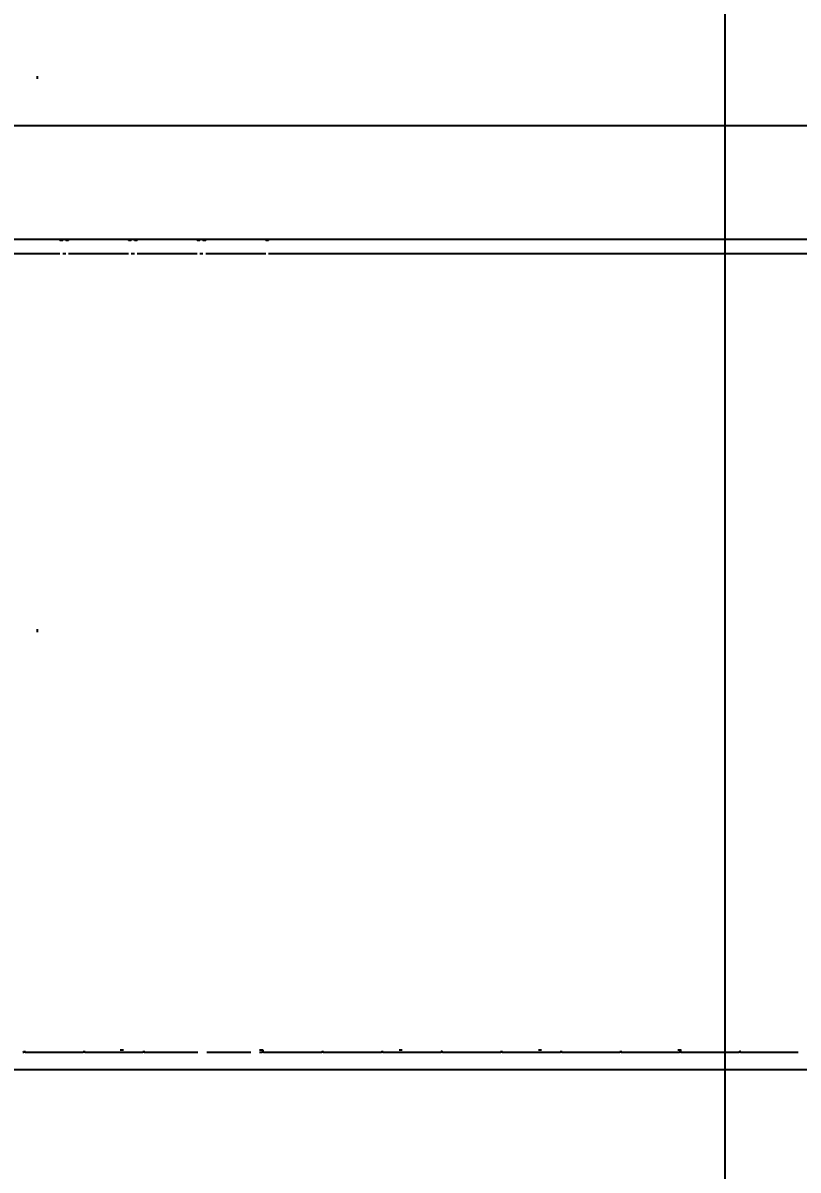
# Model space of a CAD drawing. Header units: centimetres. Extents: x 405564 to 502064, y 46284 to 60634.
# Drawn here: x 454334.22 to 454362.4, y 52484.61 to 52526.29 of the extents above; entities that cross this region are included whole.
import ezdxf
from ezdxf import colors
from ezdxf.entities.mleader import LeaderData, LeaderLine
from ezdxf.math import Vec2, Vec3
from ezdxf.xclip import XClip

# ---------------------------------------------------------------- set-up
doc = ezdxf.new("R2010")
doc.units = ezdxf.units.CM
doc.header["$XCLIPFRAME"] = 0
for name, pattern in [('ACAD_ISO07W100', [3, 0, -3]), ('DASHED', [19.05, 12.7, -6.35]), ('DOT', [0.25, 0, -0.25]), ('SLD-2点鎖線', [12.7, 6.35, -1.27, 1.27, -1.27, 1.27, -1.27]), ('SLD-実線', [0])]:
    doc.linetypes.add(name, pattern=pattern)
doc.layers.get('0').update_dxf_attribs({"color": 8, "lineweight": 9})
for name, color, linetype, lineweight in [('---___EB_draft00_ALTYAPI_helikoptermania', 8, 'Continuous', 0), ('0-KRCN-MİMARİ-220526', 8, 'Continuous', 9), ('OL_Ic', 8, 'Continuous', 9)]:
    doc.layers.add(name, color=color, linetype=linetype, lineweight=lineweight)
for name, color, linetype in [('---___EB_draft03_cihazlar', 8, 'Continuous'), ('0-KRCN-ASMATAVAN-130426', 8, 'Continuous'), ('AS_DOS_TERAS_UST', 8, 'ACAD_ISO07W100'), ('AS_DUV', 8, 'Continuous'), ('AS_PYZ_BINA', 8, 'Continuous')]:
    doc.layers.add(name, color=color, linetype=linetype)
doc.styles.add('Normal_ITL', font='swissi.ttf')

# ---------------------------------------------------------------- blocks, each defined once
blk = doc.blocks.new('SMD Dizgi Makinesi')
at = {"layer": '---___EB_draft03_cihazlar', "linetype": 'SLD-2点鎖線'}
for p, q in [((275456.231, -39755.844), (275456.231, -39847.777)), ((275455.721, -39828.259), (275455.721, -39760.951)), ((275426.686, -39809.001), (275426.686, -39810.033)), ((275426.686, -39810.033), (275426.686, -39811.064)), ((275426.686, -39811.169), (275426.686, -39812.201)), ((275426.749, -39811.114), (275426.738, -39811.114)), ((275426.686, -39812.201), (275426.686, -39813.232)), ((275426.686, -39813.337), (275426.686, -39814.369)), ((275426.789, -39813.282), (275426.738, -39813.282)), ((275426.738, -39813.287), (275426.789, -39813.287)), ((275426.789, -39813.377), (275426.789, -39813.257)), ((275426.686, -39814.369), (275426.686, -39815.4)), ((275426.749, -39815.45), (275426.738, -39815.45)), ((275426.686, -39815.506), (275426.686, -39816.537)), ((275426.686, -39816.537), (275426.686, -39817.569)), ((275426.686, -39817.674), (275426.686, -39818.705)), ((275426.749, -39817.619), (275426.738, -39817.619)), ((275426.789, -39818.445), (275426.789, -39818.325)), ((275426.686, -39818.705), (275426.686, -39819.737)), ((275426.686, -39819.842), (275426.686, -39820.873)), ((275426.749, -39819.787), (275426.738, -39819.787)), ((275426.686, -39820.873), (275426.686, -39821.905)), ((275426.686, -39822.01), (275426.686, -39823.042)), ((275426.749, -39821.955), (275426.738, -39821.955)), ((275426.686, -39823.042), (275426.686, -39824.073)), ((275426.789, -39823.512), (275426.789, -39823.392)), ((275426.686, -39824.178), (275426.686, -39825.21)), ((275426.749, -39824.123), (275426.738, -39824.123)), ((275426.686, -39825.21), (275426.686, -39826.241)), ((275426.749, -39826.291), (275426.738, -39826.291)), ((275426.686, -39826.346), (275426.686, -39827.378)), ((275426.686, -39827.378), (275426.686, -39828.409)), ((275455.721, -39830.542), (275455.721, -39828.359)), ((275456.191, -39828.259), (275456.236, -39828.259)), ((275456.191, -39828.259), (275456.191, -39828.359)), ((275456.236, -39828.359), (275456.191, -39828.359)), ((275426.686, -39828.514), (275426.686, -39828.58)), ((275426.789, -39828.459), (275426.738, -39828.459)), ((275426.738, -39828.464), (275426.789, -39828.464)), ((275426.789, -39828.58), (275426.789, -39828.459)), ((275426.686, -39828.905), (275426.686, -39829.546)), ((275426.686, -39829.546), (275426.686, -39830.497)), ((275426.686, -39830.823), (275426.686, -39831.714)), ((275455.721, -39830.753), (275455.721, -39830.643)), ((275455.721, -39833.036), (275455.721, -39830.853)), ((275456.191, -39830.542), (275456.236, -39830.542)), ((275456.191, -39830.542), (275456.191, -39830.643)), ((275456.191, -39830.643), (275456.236, -39830.643)), ((275456.191, -39830.753), (275456.236, -39830.753)), ((275456.191, -39830.753), (275456.191, -39830.853)), ((275456.236, -39830.853), (275456.191, -39830.853)), ((275426.686, -39831.714), (275426.686, -39832.746)), ((275426.686, -39832.851), (275426.686, -39833.882)), ((275426.749, -39832.796), (275426.738, -39832.796)), ((275455.721, -39833.246), (275455.721, -39833.136)), ((275455.721, -39835.53), (275455.721, -39833.347)), ((275456.191, -39833.036), (275456.236, -39833.036)), ((275456.191, -39833.036), (275456.191, -39833.136)), ((275456.191, -39833.136), (275456.236, -39833.136)), ((275456.191, -39833.246), (275456.236, -39833.246)), ((275456.191, -39833.246), (275456.191, -39833.347)), ((275456.236, -39833.347), (275456.191, -39833.347)), ((275426.789, -39833.647), (275426.789, -39833.527)), ((275426.686, -39833.882), (275426.686, -39834.914)), ((275426.686, -39835.019), (275426.686, -39836.05)), ((275426.749, -39834.964), (275426.738, -39834.964)), ((275455.721, -39835.74), (275455.721, -39835.63)), ((275455.721, -39838.023), (275455.721, -39835.84)), ((275456.191, -39835.53), (275456.236, -39835.53)), ((275456.191, -39835.53), (275456.191, -39835.63)), ((275456.191, -39835.63), (275456.236, -39835.63)), ((275456.191, -39835.74), (275456.236, -39835.74)), ((275456.191, -39835.74), (275456.191, -39835.84)), ((275456.236, -39835.84), (275456.191, -39835.84)), ((275426.686, -39836.05), (275426.686, -39837.082)), ((275426.749, -39837.132), (275426.738, -39837.132))]:
    blk.add_line(p, q, dxfattribs=at)
at = {"layer": '---___EB_draft03_cihazlar', "linetype": 'SLD-実線'}
for p, q in [((275456.231, -39755.844), (275456.231, -39847.777)), ((275455.721, -39828.259), (275455.721, -39760.951)), ((275426.686, -39809.001), (275426.686, -39810.033)), ((275426.686, -39810.033), (275426.686, -39811.064)), ((275426.686, -39811.169), (275426.686, -39812.201)), ((275426.749, -39811.114), (275426.738, -39811.114)), ((275426.686, -39812.201), (275426.686, -39813.232)), ((275426.686, -39813.337), (275426.686, -39814.369)), ((275426.789, -39813.282), (275426.738, -39813.282)), ((275426.738, -39813.287), (275426.789, -39813.287)), ((275426.789, -39813.377), (275426.789, -39813.257)), ((275426.686, -39814.369), (275426.686, -39815.4)), ((275426.749, -39815.45), (275426.738, -39815.45)), ((275426.686, -39815.506), (275426.686, -39816.537)), ((275426.686, -39816.537), (275426.686, -39817.569)), ((275426.686, -39817.674), (275426.686, -39818.705)), ((275426.749, -39817.619), (275426.738, -39817.619)), ((275426.789, -39818.445), (275426.789, -39818.325)), ((275426.686, -39818.705), (275426.686, -39819.737)), ((275426.686, -39819.842), (275426.686, -39820.873)), ((275426.749, -39819.787), (275426.738, -39819.787)), ((275426.686, -39820.873), (275426.686, -39821.905)), ((275426.686, -39822.01), (275426.686, -39823.042)), ((275426.749, -39821.955), (275426.738, -39821.955)), ((275426.686, -39823.042), (275426.686, -39824.073)), ((275426.789, -39823.512), (275426.789, -39823.392)), ((275426.686, -39824.178), (275426.686, -39825.21)), ((275426.749, -39824.123), (275426.738, -39824.123)), ((275426.686, -39825.21), (275426.686, -39826.241)), ((275426.749, -39826.291), (275426.738, -39826.291)), ((275426.686, -39826.346), (275426.686, -39827.378)), ((275426.686, -39827.378), (275426.686, -39828.409)), ((275455.721, -39830.542), (275455.721, -39828.359)), ((275456.191, -39828.259), (275456.236, -39828.259)), ((275456.191, -39828.259), (275456.191, -39828.359)), ((275456.236, -39828.359), (275456.191, -39828.359)), ((275426.686, -39828.514), (275426.686, -39828.58)), ((275426.789, -39828.459), (275426.738, -39828.459)), ((275426.738, -39828.464), (275426.789, -39828.464)), ((275426.789, -39828.58), (275426.789, -39828.459)), ((275426.686, -39828.905), (275426.686, -39829.546)), ((275426.686, -39829.546), (275426.686, -39830.497)), ((275426.686, -39830.823), (275426.686, -39831.714)), ((275455.721, -39830.753), (275455.721, -39830.643)), ((275455.721, -39833.036), (275455.721, -39830.853)), ((275456.191, -39830.542), (275456.236, -39830.542)), ((275456.191, -39830.542), (275456.191, -39830.643)), ((275456.191, -39830.643), (275456.236, -39830.643)), ((275456.191, -39830.753), (275456.236, -39830.753)), ((275456.191, -39830.753), (275456.191, -39830.853)), ((275456.236, -39830.853), (275456.191, -39830.853)), ((275426.686, -39831.714), (275426.686, -39832.746)), ((275426.686, -39832.851), (275426.686, -39833.882)), ((275426.749, -39832.796), (275426.738, -39832.796)), ((275455.721, -39833.246), (275455.721, -39833.136)), ((275455.721, -39835.53), (275455.721, -39833.347)), ((275456.191, -39833.036), (275456.236, -39833.036)), ((275456.191, -39833.036), (275456.191, -39833.136)), ((275456.191, -39833.136), (275456.236, -39833.136)), ((275456.191, -39833.246), (275456.236, -39833.246)), ((275456.191, -39833.246), (275456.191, -39833.347)), ((275456.236, -39833.347), (275456.191, -39833.347)), ((275426.789, -39833.647), (275426.789, -39833.527)), ((275426.686, -39833.882), (275426.686, -39834.914)), ((275426.686, -39835.019), (275426.686, -39836.05)), ((275426.749, -39834.964), (275426.738, -39834.964)), ((275455.721, -39835.74), (275455.721, -39835.63)), ((275455.721, -39838.023), (275455.721, -39835.84)), ((275456.191, -39835.53), (275456.236, -39835.53)), ((275456.191, -39835.53), (275456.191, -39835.63)), ((275456.191, -39835.63), (275456.236, -39835.63)), ((275456.191, -39835.74), (275456.236, -39835.74)), ((275456.191, -39835.74), (275456.191, -39835.84)), ((275456.236, -39835.84), (275456.191, -39835.84)), ((275426.686, -39836.05), (275426.686, -39837.082)), ((275426.749, -39837.132), (275426.738, -39837.132))]:
    blk.add_line(p, q, dxfattribs=at)
at = {"layer": '---___EB_draft03_cihazlar', "color": 1}
blk.add_lwpolyline([(275426.077, -39731.157), (275672.077, -39731.157), (275672.077, -39868.157), (275426.077, -39868.157), (275426.077, -39731.157)], dxfattribs=at)
at = {"layer": '---___EB_draft03_cihazlar', "linetype": 'SLD-2点鎖線'}
for centre, start_param, end_param in [((275426.738, -39811.064), 0, 1.570796), ((275426.738, -39811.169), 4.712389, 6.283185), ((275426.738, -39813.232), 0, 1.570796), ((275426.738, -39813.337), 4.712389, 6.283185), ((275426.738, -39815.4), 0, 1.570796), ((275426.738, -39815.506), 4.712389, 6.283185), ((275426.738, -39817.569), 0, 1.570796), ((275426.738, -39817.674), 4.712389, 6.283185), ((275426.738, -39819.737), 0, 1.570796), ((275426.738, -39819.842), 4.712389, 6.283185), ((275426.738, -39821.905), 0, 1.570796), ((275426.738, -39822.01), 4.712389, 6.283185), ((275426.738, -39824.073), 0, 1.570796), ((275426.738, -39824.178), 4.712389, 6.283185), ((275426.738, -39826.241), 0, 1.570796), ((275426.738, -39826.346), 4.712389, 6.283185), ((275426.738, -39828.409), 0, 1.570796), ((275426.738, -39828.514), 4.712389, 6.283185), ((275426.738, -39832.746), 0, 1.570796), ((275426.738, -39832.851), 4.712389, 6.283185), ((275426.738, -39834.914), 0, 1.570796), ((275426.738, -39835.019), 4.712389, 6.283185), ((275426.738, -39837.082), 0, 1.570796), ((275426.738, -39837.187), 4.712389, 6.283185)]:
    blk.add_ellipse(centre, major_axis=(-0.0517, 0), ratio=0.969208, start_param=start_param, end_param=end_param, dxfattribs=at)
at = {"layer": '---___EB_draft03_cihazlar', "linetype": 'SLD-実線'}
for centre, start_param, end_param in [((275426.738, -39811.064), 0, 1.570796), ((275426.738, -39811.169), 4.712389, 6.283185), ((275426.738, -39813.232), 0, 1.570796), ((275426.738, -39813.337), 4.712389, 6.283185), ((275426.738, -39815.4), 0, 1.570796), ((275426.738, -39815.506), 4.712389, 6.283185), ((275426.738, -39817.569), 0, 1.570796), ((275426.738, -39817.674), 4.712389, 6.283185), ((275426.738, -39819.737), 0, 1.570796), ((275426.738, -39819.842), 4.712389, 6.283185), ((275426.738, -39821.905), 0, 1.570796), ((275426.738, -39822.01), 4.712389, 6.283185), ((275426.738, -39824.073), 0, 1.570796), ((275426.738, -39824.178), 4.712389, 6.283185), ((275426.738, -39826.241), 0, 1.570796), ((275426.738, -39826.346), 4.712389, 6.283185), ((275426.738, -39828.409), 0, 1.570796), ((275426.738, -39828.514), 4.712389, 6.283185), ((275426.738, -39832.746), 0, 1.570796), ((275426.738, -39832.851), 4.712389, 6.283185), ((275426.738, -39834.914), 0, 1.570796), ((275426.738, -39835.019), 4.712389, 6.283185), ((275426.738, -39837.082), 0, 1.570796), ((275426.738, -39837.187), 4.712389, 6.283185)]:
    blk.add_ellipse(centre, major_axis=(-0.0517, 0), ratio=0.969208, start_param=start_param, end_param=end_param, dxfattribs=at)
blk = doc.blocks.new('OPK-site-surrounding-R01')
at = {"layer": '---___EB_draft00_ALTYAPI_helikoptermania', "linetype": 'DASHED', "ltscale": 10}
blk.add_lwpolyline([(-21668.13, -4404.858), (1451.358, 6572.384)], dxfattribs=at)
blk = doc.blocks.new('A$C6A10306C')
ref = blk.add_blockref('OPK-site-surrounding-R01', (5135.68, -3851.454))
XClip(ref).set_block_clipping_path([(-5135.679684336, -9648.5463532069), (26364.320315664, 3851.4536467931)])
blk = doc.blocks.new('A$Ca63a641c')
at = {"layer": 'AS_PYZ_BINA'}
ml = blk.add_multileader_mtext('Standard', dxfattribs=at)
ml.set_content('EST boyalı panel çit ve panel çit kapı (AS 51.101)', color=256, style='Normal_ITL')
ml.set_leader_properties()
ml.build(insert=Vec2(0, 0))
ml.multileader.update_dxf_attribs({"dogleg_length": 0.379, "arrow_head_size": 17.043, "scale": 75})
ctx = ml.context
ctx.base_point, ctx.scale, ctx.char_height, ctx.arrow_head_size, ctx.landing_gap_size, ctx.plane_origin = Vec3(140.513, 464.302), 75, 20, 17.043, 14.202, Vec3(92.505, 620.113)
notes = []
notes.append((ctx, [(0, (1, 1, 0), (112.109, 464.302), (1, 0), 28.404, [(0, [(68.504, 410)], 0, [])])]))
ctx.mtext.insert, ctx.mtext.width, ctx.mtext.flow_direction = Vec3(154.715, 477.513), 604.56338, 5
for ctx, leaders in notes:
    for number, flags, end, landing, length, lines in leaders:
        leader = LeaderData()
        leader.index, (leader.has_last_leader_line, leader.has_dogleg_vector, leader.attachment_direction) = number, flags
        leader.last_leader_point, leader.dogleg_vector, leader.dogleg_length = Vec3(end), Vec3(landing), length
        for number, points, colour, breaks in lines:
            line = LeaderLine()
            line.index, line.vertices, line.color, line.breaks = number, Vec3.list(points), colors.encode_raw_color(colour), breaks
            leader.lines.append(line)
        ctx.leaders.append(leader)
blk = doc.blocks.new('A$C85dec720')
at = {"layer": 'OL_Ic'}
blk.add_blockref('A$Ca63a641c', (5315.078, 5344.253, 28.4), dxfattribs=at)
blk = doc.blocks.new('A$C6A10300A')
at = {"layer": 'AS_DOS_TERAS_UST', "linetype": 'DOT', "ltscale": 80}
blk.add_line((16270.68, -8451.454), (16270.68, -7201.454), dxfattribs=at)
at = {"layer": '---___EB_draft03_cihazlar', "xscale": -1, "rotation": 270}
blk.add_blockref('SMD Dizgi Makinesi', (56107.337, -283571.821), dxfattribs=at)
at = {"layer": 'AS_DUV'}
ref = blk.add_blockref('A$C85dec720', (28900.964, -17748.984), dxfattribs=dict(at, rotation=105.0255580063709))
XClip(ref).set_block_clipping_path([(6220.3367769278, 6783.7313721173), (4126.4071464743, -1017.0000000052), (7354.8298234051, -1883.5969356479), (9448.7594538586, 5917.1344364745)])

msp = doc.modelspace()

# ---------------------------------------------------------------- linework, layer by layer
at = {"layer": '0-KRCN-ASMATAVAN-130426'}
for p, q in [((454359.746, 52222.563), (454359.746, 53422.563)), ((454059.746, 52522.563), (454839.746, 52522.563))]:
    msp.add_line(p, q, dxfattribs=at)

# ---------------------------------------------------------------- next in the draw order: block references
at = {"layer": '0-KRCN-MİMARİ-220526'}
msp.add_blockref('A$C6A10300A', (438064.066, 60634.016), dxfattribs=at)

# ---------------------------------------------------------------- next in the draw order: block references
msp.add_blockref('A$C6A10306C', (470564.066, 60634.016), dxfattribs=at)

doc.saveas('drawing.dxf')
